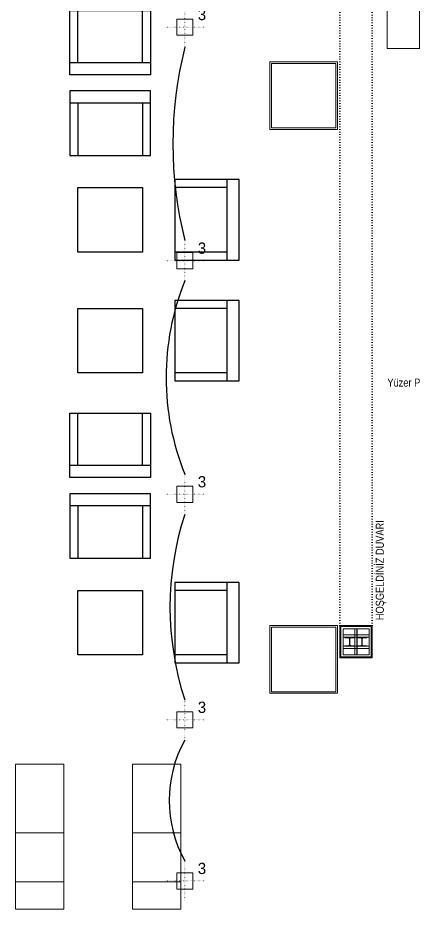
# Model space of a CAD drawing. Extents: x -2012 to 34975, y -1043 to 8321.
# Drawn here: x 4086 to 4577, y 1443 to 2549 of the extents above; entities that cross this region are included whole.
import ezdxf
from ezdxf.enums import TextEntityAlignment as Align

# ---------------------------------------------------------------- set-up
doc = ezdxf.new("R2010")
doc.units = 0
doc.header["$LTSCALE"] = 25
doc.linetypes.add('DOT2', pattern=[0.125, 0, -0.125])
doc.layers.get('0').update_dxf_attribs({"color": 9, "lineweight": 9})
for name, color, linetype, lineweight in [('01', 9, 'Continuous', 9), ('05', 9, 'Continuous', 9), ('06D', 9, 'Continuous', 9), ('10', 9, 'Continuous', 9), ('14', 9, 'Continuous', 9), ('20', 9, 'DOT2', 9), ('21', 9, 'Continuous', 9), ('31', 9, 'Continuous', 9), ('35', 9, 'Continuous', 9), ('E-KABLO', 7, 'Continuous', 30)]:
    doc.layers.add(name, color=color, linetype=linetype, lineweight=lineweight)
doc.styles.add('MuuM_TEXT-STANDART', font='ARIALN.TTF')
doc.styles.add('TX-TEXT', font='')
doc.styles.get('TX-TEXT').set_extended_font_data('TrSah Futura Lt BT')

# ---------------------------------------------------------------- blocks, each defined once
blk = doc.blocks.new('p-kolon-80x80-vw')
at = {"layer": '01'}
blk.add_lwpolyline([(-40, -40), (-40, 40), (40, 40), (40, -40)], close=True, dxfattribs=at)
blk = doc.blocks.new('p-vw-hoşgeldin tak')
at = {"layer": '06D'}
for points in [[(-541.1, 3.9), (-541.1, 36.1), (-508.9, 36.1), (-508.9, 3.9)], [(-530.7, 21.8), (-530.7, 3.9), (-533.4, 3.9), (-533.4, 36.1), (-530.7, 36.1)], [(-516.6, 21.8), (-516.6, 3.9), (-519.3, 3.9), (-519.3, 36.1), (-516.6, 36.1)], [(-541.1, 21.8), (-508.9, 21.8), (-508.9, 19.1), (-541.1, 19.1), (-541.1, 21.8)], [(-541.1, 21.4), (-508.9, 21.4), (-508.9, 18.7), (-541.1, 18.7), (-541.1, 21.4)]]:
    blk.add_lwpolyline(points, close=True, dxfattribs=at)
at = {"layer": '10'}
for points in [[(-545, 0), (-545, 40), (-505, 40), (-505, 0)], [(-506.2, 38.8), (-543.8, 38.8), (-506.2, 38.8), (-506.2, 1.2), (-543.8, 1.2), (-543.8, 38.8)]]:
    blk.add_lwpolyline(points, close=True, dxfattribs=at)
for points in [[(-530.7, 21.8), (-530.7, 33.8), (-529.9, 33.8), (-529.9, 29.3, 0.414214), (-528.7, 28.1), (-521.3, 28.1, 0.414214), (-520.1, 29.3), (-520.1, 33.8), (-519.3, 33.8), (-519.3, 21.8), (-520.1, 21.8), (-520.1, 26.4, 0.414214), (-521.3, 27.6), (-528.7, 27.6, 0.414214), (-529.9, 26.4), (-529.9, 21.8)], [(-530.7, 18.7), (-530.7, 6.7), (-529.9, 6.7), (-529.9, 11.2, -0.414214), (-528.7, 12.4), (-521.3, 12.4, -0.414214), (-520.1, 11.2), (-520.1, 6.7), (-519.3, 6.7), (-519.3, 18.7), (-520.1, 18.7), (-520.1, 14.1, -0.414214), (-521.3, 12.9), (-528.7, 12.9, -0.414214), (-529.9, 14.1), (-529.9, 18.7)]]:
    blk.add_lwpolyline(points, format="xyb", close=True, dxfattribs=at)
at = {"layer": '20'}
for points in [[(-505, 40), (811, 40)], [(-505, 0), (811, 0)]]:
    blk.add_lwpolyline(points, dxfattribs=at)
blk = doc.blocks.new('m-vw-sehpa')
at = {"lineweight": -3, "ltscale": 0.5}
blk.add_lwpolyline([(0, 0), (80, 0), (80, -80), (0, -80)], close=True, dxfattribs=at)
blk = doc.blocks.new('m-vw-tekli koltuk')
at = {"lineweight": -3, "ltscale": 0.5}
blk.add_lwpolyline([(-50, 0), (50, 0), (50, -80), (-50, -80)], close=True, dxfattribs=at)
for points in [[(-50, -15), (-50, -15), (50, -15)], [(-40, -15), (-40, -15), (-40, -80)], [(40, -15), (40, -15), (40, -80)]]:
    blk.add_lwpolyline(points, dxfattribs=at)
blk = doc.blocks.new('m-vw-sandalye')
at = {"lineweight": -3, "ltscale": 0.5}
blk.add_lwpolyline([(-20.5, 0), (20.5, 0), (20.5, -6), (-20.5, -6)], close=True, dxfattribs=at)
blk.add_lwpolyline([(-25.5, -9), (25.5, -9), (23.1, -45.7, -0.395265), (13.1, -55), (-13.1, -55, -0.395265), (-23.1, -45.7)], format="xyb", close=True, dxfattribs=at)
blk = doc.blocks.new('m-vw-bilgisayar-2')
for points in [[(38, 60), (18, 60), (18, 70), (38, 70)], [(25, 25), (38, 25), (38, -25), (25, -25)], [(10, 21), (21, 21), (21, -21), (10, -21)], [(12, -31), (19, -31), (19, -36), (12, -36)]]:
    blk.add_lwpolyline(points, close=True)
blk = doc.blocks.new('danısma')
at = {"layer": '05'}
for p, q in [((-5954.6, 23526.5), (-5954.6, 23486.5)), ((-5864.6, 23526.5), (-5864.6, 23486.5)), ((-5774.6, 23526.5), (-5774.6, 23486.5)), ((-5684.6, 23526.5), (-5684.6, 23486.5)), ((-5594.6, 23526.5), (-5594.6, 23486.5)), ((-5504.6, 23526.5), (-5504.6, 23486.5)), ((-5414.6, 23526.5), (-5414.6, 23486.5)), ((-5324.6, 23526.5), (-5324.6, 23486.5)), ((-5959.6, 23481.5), (-5999.6, 23481.5)), ((-5279.6, 23481.5), (-5319.6, 23481.5)), ((-5959.6, 23391.5), (-5999.6, 23391.5)), ((-5279.6, 23391.5), (-5319.6, 23391.5)), ((-5279.6, 23301.5), (-5319.6, 23301.5))]:
    blk.add_line(p, q, dxfattribs=at)
blk.add_lwpolyline([(-5279.6, 23301.5), (-5279.6, 23526.5), (-5999.6, 23526.5), (-5999.6, 23301.5), (-5959.6, 23301.5), (-5959.6, 23486.5), (-5319.6, 23486.5), (-5319.6, 23301.5), (-5279.6, 23301.5)], dxfattribs=at)
for points in [[(-5959.6, 23486.5), (-5959.6, 23430.9), (-5319.6, 23430.9), (-5319.6, 23486.5), (-5409.6, 23486.5)], [(-5959.6, 23301.5), (-5904, 23301.5), (-5904, 23486.5), (-5959.6, 23486.5)], [(-5319.6, 23301.5), (-5375.2, 23301.5), (-5375.2, 23486.5), (-5319.6, 23486.5)], [(-5951.6, 23223.5), (-5411.6, 23223.5), (-5411.6, 23263.5), (-5951.6, 23263.5)]]:
    blk.add_lwpolyline(points, close=True, dxfattribs=at)
at = {"layer": '05', "rotation": 90}
for p in [(-5784.6, 23430.9), (-5644.6, 23430.9)]:
    blk.add_blockref('m-vw-bilgisayar-2', p, dxfattribs=at)
at = {"layer": '05', "xscale": -1, "rotation": 270}
blk.add_blockref('m-vw-bilgisayar-2', (-5530.4, 23430.9), dxfattribs=at)
at = {"layer": '05', "xscale": -1}
blk.add_blockref('m-vw-bilgisayar-2', (-5904, 23355.3), dxfattribs=at)
at = {"layer": '05', "lineweight": -3}
for p, rotation in [((-5784.6, 23370.9), 180), ((-5644.6, 23370.9), 180), ((-5504.6, 23370.9), 180), ((-5435.2, 23343.1), 90)]:
    blk.add_blockref('m-vw-sandalye', p, dxfattribs=dict(at, rotation=rotation))
at = {"layer": '05'}
blk.add_blockref('m-vw-bilgisayar-2', (-5375.2, 23361.3), dxfattribs=at)
at = {"layer": '05', "lineweight": -3, "xscale": -1, "rotation": 270}
blk.add_blockref('m-vw-sandalye', (-5844, 23345.3), dxfattribs=at)
blk = doc.blocks.new('masa')
for points in [[(-5005, 21964.6), (-5065, 21964.6), (-5065, 22050), (-5005, 22050)], [(-5065, 21904), (-5005, 21904), (-5005, 21964.6), (-5065, 21964.6)], [(-5005, 21870), (-5065, 21870), (-5065, 21904), (-5005, 21904)]]:
    blk.add_lwpolyline(points, close=True)
blk = doc.blocks.new('p-bur-vw- aydınlatma 3')
at = {"linetype": 'DOT2', "ltscale": 0.4}
for q in [(0, 25), (-25, 0), (0, -25), (25, 0)]:
    blk.add_line((0, 0), q, dxfattribs=at)
at = {"linetype": 'ByBlock'}
blk.add_lwpolyline([(0, 10), (-10, 10), (-10, -10), (10, -10), (10, 10), (0, 10)], dxfattribs=at)
at = {"insert": (16.1, 22.6), "char_height": 14, "width": 14.596, "attachment_point": 1, "style": 'TX-TEXT'}
blk.add_mtext('3', dxfattribs=at)

msp = doc.modelspace()

# ---------------------------------------------------------------- linework, layer by layer
at = {"layer": '14'}
for points in [[(4398.84, 2494.5), (4482.84, 2494.5), (4482.84, 2410.5), (4398.84, 2410.5)], [(4398.84, 1794.5), (4482.84, 1794.5), (4482.84, 1710.5), (4398.84, 1710.5)]]:
    msp.add_lwpolyline(points, close=True, dxfattribs=at)
at = {"layer": 'E-KABLO', "color": 6}
for centre, radius, start, end in [((4772.15, 2392.5), 493.62, 165.93032, 194.06968), ((4591.27, 2102.5), 321.19, 158.06126, 201.93874), ((4643.02, 1817.5), 368.1, 161.79538, 198.20462), ((4428.55, 1577.5), 154.62, 150.98288, 209.01712)]:
    msp.add_arc(centre, radius, start, end, dxfattribs=at)

# ---------------------------------------------------------------- block references
for p in [(4440.84, 2452.5), (4440.84, 1752.5)]:
    msp.add_blockref('p-kolon-80x80-vw', p)
at = {"layer": '05'}
for name, p in [('danısma', (10543.89, -20790.46)), ('masa', (9148.34, -20427.5)), ('masa', (9293.34, -20427.5))]:
    msp.add_blockref(name, p, dxfattribs=at)
at = {"layer": '05', "lineweight": -3}
for name, p, rotation in [('m-vw-tekli koltuk', (4200.84, 2478.19), 180), ('m-vw-sehpa', (4160.84, 2258.19), 90), ('m-vw-sehpa', (4160.84, 2108.19), 90), ('m-vw-tekli koltuk', (4200.84, 1978.19), 180), ('m-vw-sehpa', (4160.84, 1758.19), 90)]:
    msp.add_blockref(name, p, dxfattribs=dict(at, rotation=rotation))
at = {"layer": '05', "lineweight": -3, "xscale": -1}
for p in [(4200.84, 2458.19), (4200.84, 1958.19)]:
    msp.add_blockref('m-vw-tekli koltuk', p, dxfattribs=at)
at = {"layer": '05', "lineweight": -3, "xscale": -1, "rotation": 270}
for p in [(4360.84, 2298.19), (4360.84, 2148.19), (4360.84, 1798.19)]:
    msp.add_blockref('m-vw-tekli koltuk', p, dxfattribs=at)
at = {"layer": '10', "rotation": 89.99999999999999}
msp.add_blockref('p-vw-hoşgeldin tak', (4525.84, 2299.5), dxfattribs=at)
at = {"layer": '31', "linetype": 'ByBlock'}
for p in [(4293.34, 2537.5), (4293.34, 2247.5), (4293.34, 1957.5), (4293.34, 1677.5), (4293.34, 1477.5)]:
    msp.add_blockref('p-bur-vw- aydınlatma 3', p, dxfattribs=at)

# ---------------------------------------------------------------- texts
at = {"layer": '21', "style": 'MuuM_TEXT-STANDART'}
msp.add_text('HOŞGELDİNİZ DUVARI', height=10, rotation=90, dxfattribs=at).set_placement((4530.21, 1801.26), align=Align.TOP_LEFT)
at = {"layer": '35', "style": 'MuuM_TEXT-STANDART'}
msp.add_text('Yüzer Parke', height=10, dxfattribs=at).set_placement((4544.66, 2088.23), align=Align.BOTTOM_LEFT)

doc.saveas('drawing.dxf')
